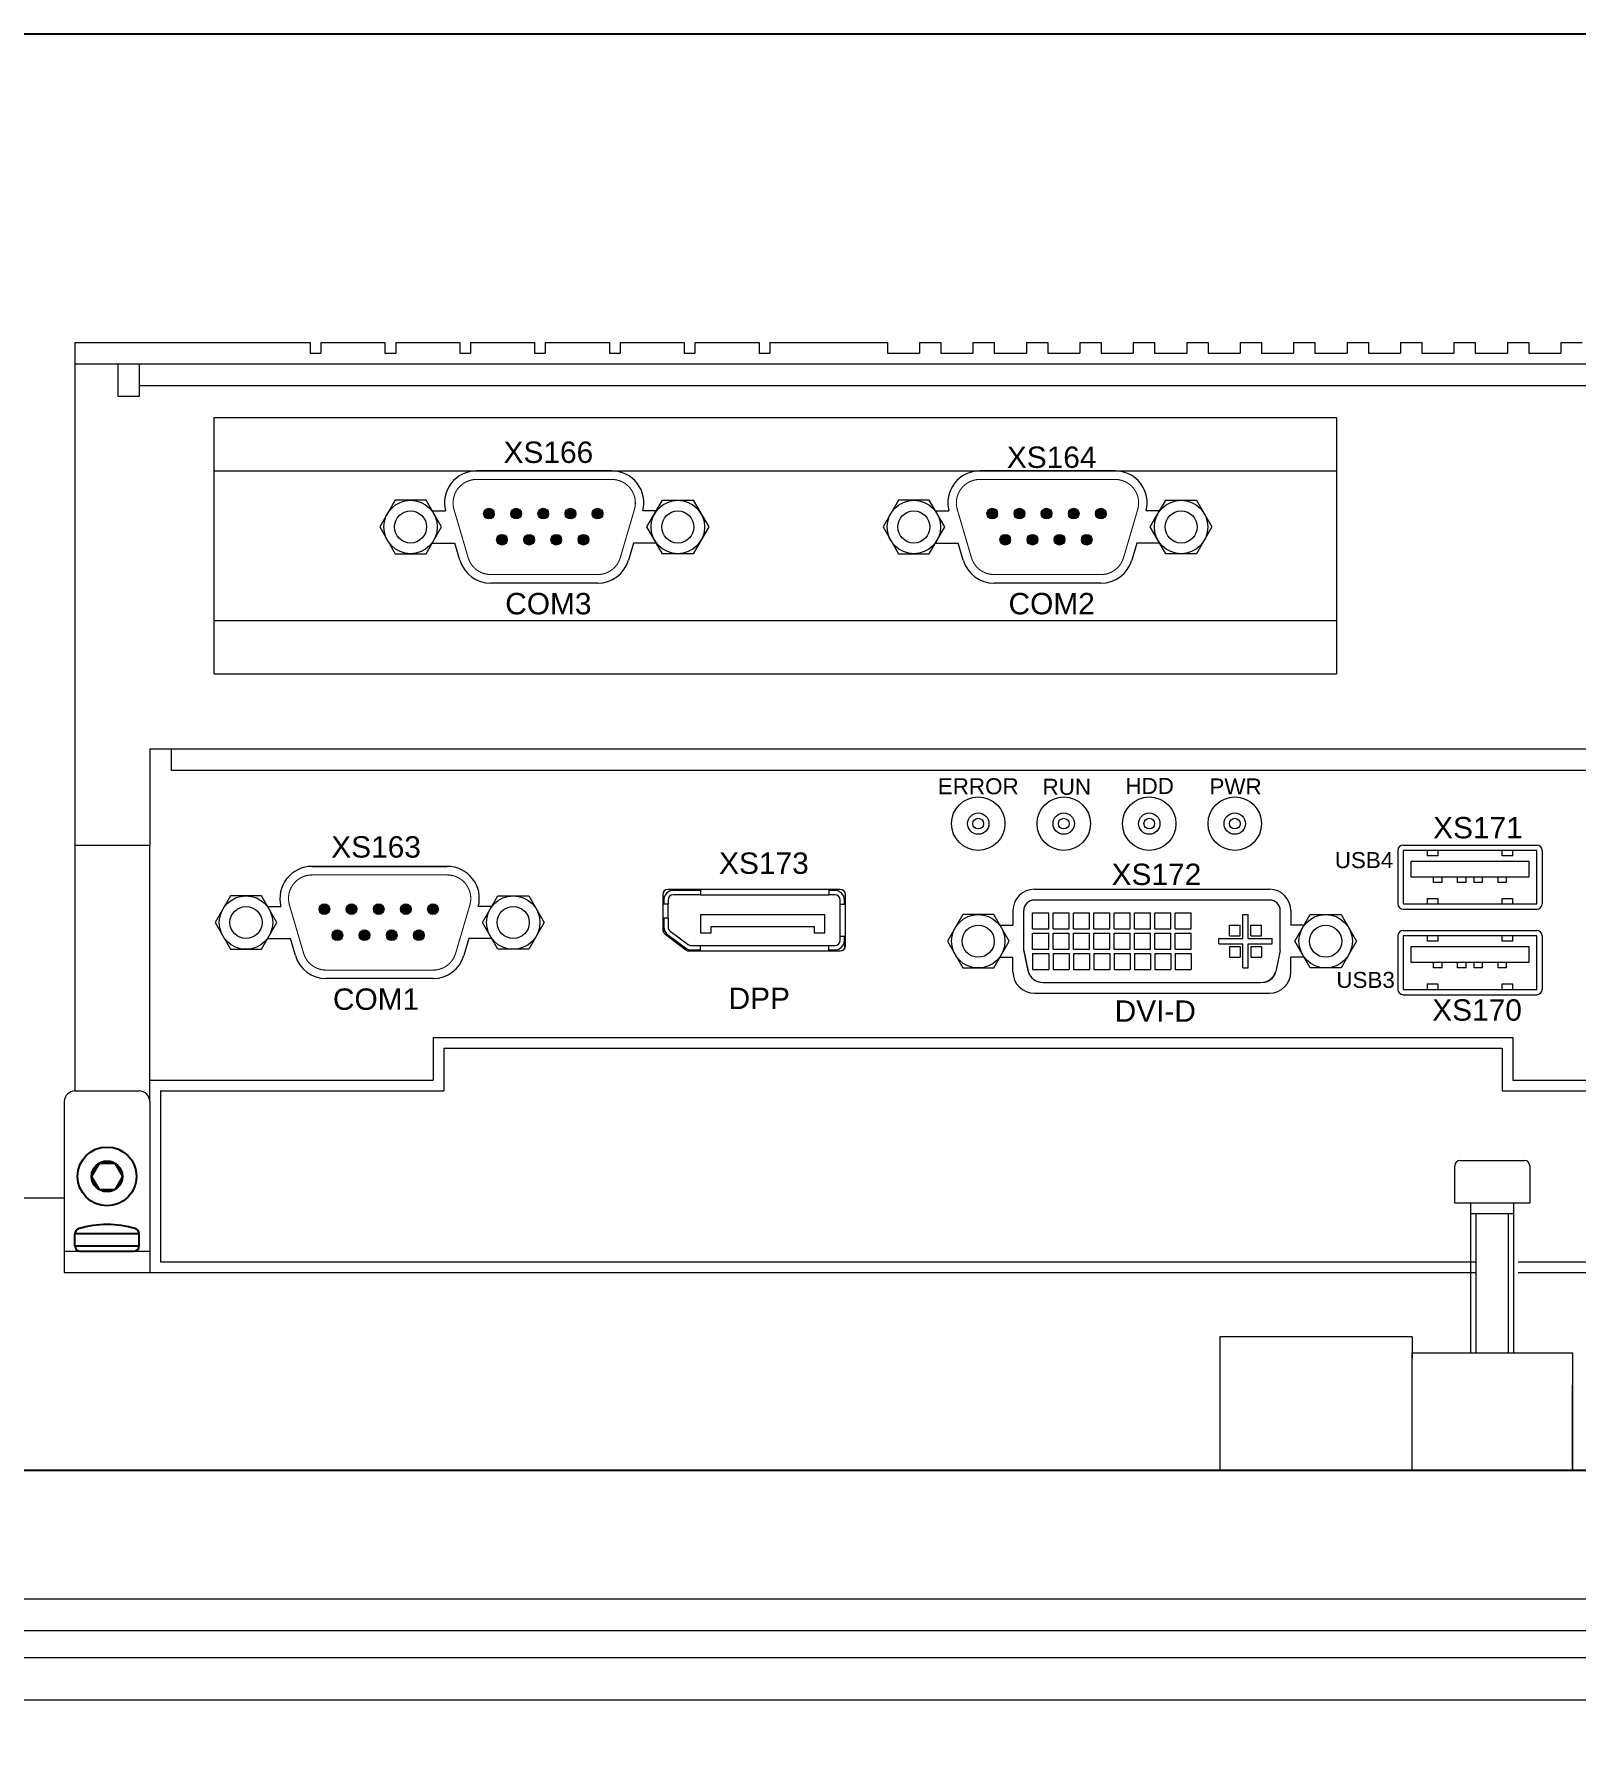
# Model space of a CAD drawing. Extents: x -2364 to 9601, y -871 to 1549.
# Drawn here: x 7891.7 to 8036, y -489.5 to -330.5 of the extents above; entities that cross this region are included whole.
import ezdxf

# ---------------------------------------------------------------- set-up
doc = ezdxf.new("R2010")
doc.units = 0
doc.layers.get('0').update_dxf_attribs({"linetype": 'CONTINUOUS'})

# ---------------------------------------------------------------- blocks, each defined once
blk = doc.blocks.new('DIN912_M3_TV')
for p, q in [((-1.44, 0), (-0.72, 1.25)), ((-0.72, -1.25), (-1.44, 0)), ((-0.72, 1.25), (0.72, 1.25)), ((0.72, 1.25), (1.44, 0)), ((1.44, 0), (0.72, -1.25)), ((0.72, -1.25), (-0.72, -1.25))]:
    blk.add_line(p, q)
for radius in [2.75, 1.44]:
    blk.add_circle((0, 0), radius)
blk = doc.blocks.new('DIN7985_M3_SV')
for p, q in [((0, 2.5), (0, -2.5)), ((0.5, 3), (0.5, -3)), ((0.5, 3), (1.64, 3)), ((1.64, -3), (1.64, 3)), ((0.5, -3), (1.64, -3))]:
    blk.add_line(p, q)
for centre, radius, start, end in [((0.5, 2.5), 0.5, 90, 180), ((1.64, 2.5), 0.5, 16.6015, 90), ((-6.75, 0), 9.25, 343.3985, 16.6015), ((0.5, -2.5), 0.5, 180, 270), ((1.64, -2.5), 0.5, 270, 343.3985)]:
    blk.add_arc(centre, radius, start, end)

msp = doc.modelspace()

# ---------------------------------------------------------------- linework, layer by layer
at = {"lineweight": 13}
for p, q in [((7895.56717, -359.34182), (7895.56717, -429.34182)), ((7895.56717, -359.34182), (7917.56717, -359.34182)), ((7917.56717, -359.34182), (7917.56717, -360.34182)), ((7918.56717, -359.34182), (7918.56717, -360.34182)), ((7918.56717, -359.34182), (7924.56717, -359.34182)), ((7924.56717, -359.34182), (7924.56717, -360.34182)), ((7924.56717, -359.34182), (7924.56717, -360.34182)), ((7925.56717, -359.34182), (7925.56717, -360.34182)), ((7925.56717, -359.34182), (7931.56717, -359.34182)), ((7931.56717, -359.34182), (7931.56717, -360.34182)), ((7931.56717, -359.34182), (7931.56717, -360.34182)), ((7932.56717, -359.34182), (7938.56717, -359.34182)), ((7932.56717, -359.34182), (7932.56717, -360.34182)), ((7938.56717, -359.34182), (7938.56717, -360.34182)), ((7938.56717, -359.34182), (7938.56717, -360.34182)), ((7939.56717, -359.34182), (7939.56717, -360.34182)), ((7939.56717, -359.34182), (7945.56717, -359.34182)), ((7945.56717, -359.34182), (7945.56717, -360.34182)), ((7945.56717, -359.34182), (7945.56717, -360.34182)), ((7946.56717, -359.34182), (7946.56717, -360.34182)), ((7946.56717, -359.34182), (7952.56717, -359.34182)), ((7952.56717, -359.34182), (7952.56717, -360.34182)), ((7952.56717, -359.34182), (7952.56717, -360.34182)), ((7953.56717, -359.34182), (7953.56717, -360.34182)), ((7953.56717, -359.34182), (7959.56717, -359.34182)), ((7959.56717, -359.34182), (7959.56717, -360.34182)), ((7960.56717, -359.34182), (7960.56717, -360.34182)), ((7960.56717, -359.34182), (7971.56717, -359.34182)), ((7971.56717, -359.34182), (7971.56717, -360.34182)), ((7974.56717, -359.34182), (7974.56717, -360.34182)), ((7974.56717, -359.34182), (7976.56717, -359.34182)), ((7976.56717, -359.34182), (7976.56717, -360.34182)), ((7979.56717, -359.34182), (7979.56717, -360.34182)), ((7979.56717, -359.34182), (7981.56717, -359.34182)), ((7981.56717, -359.34182), (7981.56717, -360.34182)), ((7984.56717, -359.34182), (7986.56717, -359.34182)), ((7984.56717, -359.34182), (7984.56717, -360.34182)), ((7986.56717, -359.34182), (7986.56717, -360.34182)), ((7989.56717, -359.34182), (7989.56717, -360.34182)), ((7989.56717, -359.34182), (7991.56717, -359.34182)), ((7991.56717, -359.34182), (7991.56717, -360.34182)), ((7994.56717, -359.34182), (7994.56717, -360.34182)), ((7994.56717, -359.34182), (7996.56717, -359.34182)), ((7996.56717, -359.34182), (7996.56717, -360.34182)), ((7999.56717, -359.34182), (7999.56717, -360.34182)), ((7999.56717, -359.34182), (8001.56717, -359.34182)), ((8001.56717, -359.34182), (8001.56717, -360.34182)), ((8004.56717, -359.34182), (8004.56717, -360.34182)), ((8004.56717, -359.34182), (8006.56717, -359.34182)), ((8006.56717, -359.34182), (8006.56717, -360.34182)), ((8009.56717, -359.34182), (8009.56717, -360.34182)), ((8009.56717, -359.34182), (8011.56717, -359.34182)), ((8011.56717, -359.34182), (8011.56717, -360.34182)), ((8014.56717, -359.34182), (8014.56717, -360.34182)), ((8014.56717, -359.34182), (8016.56717, -359.34182)), ((8016.56717, -359.34182), (8016.56717, -360.34182)), ((8019.56717, -359.34182), (8019.56717, -360.34182)), ((8019.56717, -359.34182), (8021.56717, -359.34182)), ((8021.56717, -359.34182), (8021.56717, -360.34182)), ((8024.56717, -359.34182), (8024.56717, -360.34182)), ((8024.56717, -359.34182), (8026.56717, -359.34182)), ((8026.56717, -359.34182), (8026.56717, -360.34182)), ((8029.56717, -359.34182), (8029.56717, -360.34182)), ((8029.56717, -359.34182), (8031.56717, -359.34182)), ((8031.56717, -359.34182), (8031.56717, -360.34182)), ((8034.56717, -359.34182), (8034.56717, -360.34182)), ((8034.56717, -359.34182), (8036.56717, -359.34182)), ((7917.56717, -360.34182), (7918.56717, -360.34182)), ((7924.56717, -360.34182), (7925.56717, -360.34182)), ((7931.56717, -360.34182), (7932.56717, -360.34182)), ((7938.56717, -360.34182), (7939.56717, -360.34182)), ((7945.56717, -360.34182), (7946.56717, -360.34182)), ((7952.56717, -360.34182), (7953.56717, -360.34182)), ((7959.56717, -360.34182), (7960.56717, -360.34182)), ((7971.56717, -360.34182), (7974.56717, -360.34182)), ((7976.56717, -360.34182), (7979.56717, -360.34182)), ((7981.56717, -360.34182), (7984.56717, -360.34182)), ((7986.56717, -360.34182), (7989.56717, -360.34182)), ((7991.56717, -360.34182), (7994.56717, -360.34182)), ((7996.56717, -360.34182), (7999.56717, -360.34182)), ((8001.56717, -360.34182), (8004.56717, -360.34182)), ((8006.56717, -360.34182), (8009.56717, -360.34182)), ((8011.56717, -360.34182), (8014.56717, -360.34182)), ((8016.56717, -360.34182), (8019.56717, -360.34182)), ((8021.56717, -360.34182), (8024.56717, -360.34182)), ((8026.56717, -360.34182), (8029.56717, -360.34182)), ((8031.56717, -360.34182), (8034.56717, -360.34182)), ((7895.56717, -361.34182), (8149.98387, -361.34182)), ((7899.56717, -361.34182), (7899.56717, -364.34182)), ((7901.56717, -361.34182), (7901.56717, -364.34182)), ((7901.56717, -363.34182), (8150.41761, -363.34182)), ((7899.56717, -364.34182), (7901.56717, -364.34182)), ((7908.56717, -366.34182), (8013.56717, -366.34182)), ((7908.56717, -366.34182), (7908.56717, -390.34182)), ((7908.56717, -366.34182), (8013.56717, -366.34182)), ((7908.56717, -366.34182), (7908.56717, -390.34182)), ((8013.56717, -366.34182), (8013.56717, -390.34182)), ((8013.56717, -366.34182), (8013.56717, -390.34182)), ((7908.56717, -371.34182), (8013.56717, -371.34182)), ((7908.56717, -371.34182), (8013.56717, -371.34182)), ((7933.13692, -371.34182), (7945.79103, -371.34182)), ((7945.79103, -371.34182), (7933.13692, -371.34182)), ((7980.21971, -371.34182), (7992.87381, -371.34182)), ((7992.87381, -371.34182), (7980.21971, -371.34182)), ((7925.5206, -374.09182), (7924.07722, -376.59182)), ((7928.40735, -374.09182), (7925.5206, -374.09182)), ((7929.85073, -376.59182), (7928.40735, -374.09182)), ((7928.9847, -375.09182), (7930.23218, -375.09182)), ((7949.94325, -375.09182), (7948.69577, -375.09182)), ((7949.07722, -376.59182), (7950.5206, -374.09182)), ((7950.5206, -374.09182), (7953.40735, -374.09182)), ((7953.40735, -374.09182), (7954.85073, -376.59182)), ((7972.60339, -374.09182), (7971.16001, -376.59182)), ((7975.49014, -374.09182), (7972.60339, -374.09182)), ((7976.93351, -376.59182), (7975.49014, -374.09182)), ((7976.06749, -375.09182), (7977.31497, -375.09182)), ((7997.02603, -375.09182), (7995.77855, -375.09182)), ((7996.16001, -376.59182), (7997.60339, -374.09182)), ((7997.60339, -374.09182), (8000.49014, -374.09182)), ((8000.49014, -374.09182), (8001.93351, -376.59182)), ((7924.07722, -376.59182), (7925.5206, -379.09182)), ((7928.40735, -379.09182), (7929.85073, -376.59182)), ((7950.5206, -379.09182), (7949.07722, -376.59182)), ((7954.85073, -376.59182), (7953.40735, -379.09182)), ((7971.16001, -376.59182), (7972.60339, -379.09182)), ((7975.49014, -379.09182), (7976.93351, -376.59182)), ((7997.60339, -379.09182), (7996.16001, -376.59182)), ((8001.93351, -376.59182), (8000.49014, -379.09182)), ((7928.9847, -378.09182), (7931.11279, -378.09182)), ((7931.58235, -379.68831), (7931.11279, -378.09182)), ((7947.81515, -378.09182), (7947.34559, -379.68831)), ((7949.94325, -378.09182), (7947.81515, -378.09182)), ((7976.06749, -378.09182), (7978.19558, -378.09182)), ((7978.66514, -379.68831), (7978.19558, -378.09182)), ((7994.89794, -378.09182), (7994.42838, -379.68831)), ((7997.02603, -378.09182), (7994.89794, -378.09182)), ((7925.5206, -379.09182), (7928.40735, -379.09182)), ((7953.40735, -379.09182), (7950.5206, -379.09182)), ((7972.60339, -379.09182), (7975.49014, -379.09182)), ((8000.49014, -379.09182), (7997.60339, -379.09182)), ((7944.4675, -381.84182), (7934.46045, -381.84182)), ((7991.55028, -381.84182), (7981.54324, -381.84182)), ((7908.56717, -385.34182), (8013.56717, -385.34182)), ((7908.56717, -385.34182), (8013.56717, -385.34182)), ((7908.56717, -390.34182), (8013.56717, -390.34182)), ((7908.56717, -390.34182), (8013.56717, -390.34182)), ((7902.56717, -397.34182), (8151.4486, -397.34182)), ((7902.56717, -397.34182), (7902.56717, -406.34182)), ((7904.56717, -397.34182), (7904.56717, -399.34182)), ((7904.56717, -399.34182), (8151.54643, -399.34182)), ((7895.56717, -406.34182), (7902.56717, -406.34182)), ((7902.56717, -430.34182), (7902.56717, -406.34182)), ((8019.31717, -406.84182), (8019.31717, -411.84182)), ((8019.81717, -406.34182), (8032.31717, -406.34182)), ((8019.81717, -406.84182), (8019.81717, -411.84182)), ((8032.31717, -406.84182), (8019.81717, -406.84182)), ((8022.06717, -406.84182), (8022.06717, -407.34182)), ((8023.06717, -406.84182), (8023.06717, -407.34182)), ((8029.06717, -407.34182), (8029.06717, -406.84182)), ((8030.06717, -407.34182), (8030.06717, -406.84182)), ((8032.31717, -411.84182), (8032.31717, -406.84182)), ((8032.81717, -406.84182), (8032.81717, -411.84182)), ((7930.39423, -408.34182), (7917.74012, -408.34182)), ((7917.74012, -408.34182), (7930.39423, -408.34182)), ((8020.56717, -409.34182), (8020.56717, -407.84182)), ((8020.56717, -407.84182), (8031.56717, -407.84182)), ((8023.06717, -407.34182), (8022.06717, -407.34182)), ((8030.06717, -407.34182), (8029.06717, -407.34182)), ((8031.56717, -407.84182), (8031.56717, -409.34182)), ((8031.56717, -409.34182), (8020.56717, -409.34182)), ((8022.66717, -409.84182), (8022.66717, -409.34182)), ((8023.46717, -409.84182), (8022.66717, -409.84182)), ((8023.46717, -409.84182), (8023.46717, -409.34182)), ((8024.91717, -409.84182), (8024.91717, -409.34182)), ((8025.71717, -409.84182), (8024.91717, -409.84182)), ((8025.71717, -409.84182), (8025.71717, -409.34182)), ((8026.41717, -409.34182), (8026.41717, -409.84182)), ((8027.21717, -409.84182), (8026.41717, -409.84182)), ((8027.21717, -409.34182), (8027.21717, -409.84182)), ((8028.66717, -409.34182), (8028.66717, -409.84182)), ((8029.46717, -409.84182), (8028.66717, -409.84182)), ((8029.46717, -409.34182), (8029.46717, -409.84182)), ((7910.1238, -411.09182), (7908.68042, -413.59182)), ((7913.01055, -411.09182), (7910.1238, -411.09182)), ((7914.45393, -413.59182), (7913.01055, -411.09182)), ((7933.68042, -413.59182), (7935.1238, -411.09182)), ((7935.1238, -411.09182), (7938.01055, -411.09182)), ((7938.01055, -411.09182), (7939.45393, -413.59182)), ((7985.31717, -410.48182), (8007.31717, -410.48182)), ((7985.31717, -411.48182), (8007.31717, -411.48182)), ((8019.81717, -411.84182), (8032.31717, -411.84182)), ((8022.06717, -411.34182), (8022.06717, -411.84182)), ((8022.06717, -411.34182), (8023.06717, -411.34182)), ((8023.06717, -411.34182), (8023.06717, -411.84182)), ((8029.06717, -411.84182), (8029.06717, -411.34182)), ((8029.06717, -411.34182), (8030.06717, -411.34182)), ((8030.06717, -411.84182), (8030.06717, -411.34182)), ((7913.5879, -412.09182), (7914.83538, -412.09182)), ((7934.54645, -412.09182), (7933.29897, -412.09182)), ((7978.6238, -412.84182), (7977.18042, -415.34182)), ((7981.51055, -412.84182), (7978.6238, -412.84182)), ((7982.95393, -415.34182), (7981.51055, -412.84182)), ((7983.31717, -412.48182), (7983.31717, -413.84182)), ((7984.31717, -416.20182), (7984.31717, -412.48182)), ((7985.15717, -412.68682), (7986.65717, -412.68682)), ((7985.15717, -414.18682), (7985.15717, -412.68682)), ((7986.65717, -414.18682), (7986.65717, -412.68682)), ((7987.06217, -412.68682), (7988.56217, -412.68682)), ((7987.06217, -414.18682), (7987.06217, -412.68682)), ((7988.56217, -414.18682), (7988.56217, -412.68682)), ((7988.96717, -412.68682), (7990.46717, -412.68682)), ((7988.96717, -414.18682), (7988.96717, -412.68682)), ((7990.46717, -414.18682), (7990.46717, -412.68682)), ((7990.87217, -412.68682), (7992.37217, -412.68682)), ((7990.87217, -414.18682), (7990.87217, -412.68682)), ((7992.37217, -414.18682), (7992.37217, -412.68682)), ((7992.77717, -412.68682), (7994.27717, -412.68682)), ((7992.77717, -414.18682), (7992.77717, -412.68682)), ((7994.27717, -414.18682), (7994.27717, -412.68682)), ((7994.68217, -412.68682), (7996.18217, -412.68682)), ((7994.68217, -414.18682), (7994.68217, -412.68682)), ((7996.18217, -414.18682), (7996.18217, -412.68682)), ((7996.58717, -412.68682), (7998.08717, -412.68682)), ((7996.58717, -414.18682), (7996.58717, -412.68682)), ((7998.08717, -414.18682), (7998.08717, -412.68682)), ((7998.49217, -412.68682), (7999.99217, -412.68682)), ((7998.49217, -414.18682), (7998.49217, -412.68682)), ((7999.99217, -414.18682), (7999.99217, -412.68682)), ((8004.81717, -412.84182), (8005.31717, -412.84182)), ((8004.81717, -415.09182), (8004.81717, -412.84182)), ((8005.31717, -415.09182), (8005.31717, -412.84182)), ((8008.31717, -416.20182), (8008.31717, -412.48182)), ((8009.31717, -412.48182), (8009.31717, -413.84182)), ((8009.68042, -415.34182), (8011.1238, -412.84182)), ((8011.1238, -412.84182), (8014.01055, -412.84182)), ((8014.01055, -412.84182), (8015.45393, -415.34182)), ((8019.81717, -412.34182), (8032.31717, -412.34182)), ((7908.68042, -413.59182), (7910.1238, -416.09182)), ((7913.01055, -416.09182), (7914.45393, -413.59182)), ((7935.1238, -416.09182), (7933.68042, -413.59182)), ((7939.45393, -413.59182), (7938.01055, -416.09182)), ((7982.0879, -413.84182), (7983.31717, -413.84182)), ((7985.15717, -414.18682), (7986.65717, -414.18682)), ((7985.15717, -414.59182), (7986.65717, -414.59182)), ((7985.15717, -416.09182), (7985.15717, -414.59182)), ((7986.65717, -416.09182), (7986.65717, -414.59182)), ((7987.06217, -414.18682), (7988.56217, -414.18682)), ((7987.06217, -416.09182), (7987.06217, -414.59182)), ((7987.06217, -414.59182), (7988.56217, -414.59182)), ((7988.56217, -416.09182), (7988.56217, -414.59182)), ((7988.96717, -414.18682), (7990.46717, -414.18682)), ((7988.96717, -416.09182), (7988.96717, -414.59182)), ((7988.96717, -414.59182), (7990.46717, -414.59182)), ((7990.46717, -416.09182), (7990.46717, -414.59182)), ((7990.87217, -414.18682), (7992.37217, -414.18682)), ((7990.87217, -416.09182), (7990.87217, -414.59182)), ((7990.87217, -414.59182), (7992.37217, -414.59182)), ((7992.37217, -416.09182), (7992.37217, -414.59182)), ((7992.77717, -414.18682), (7994.27717, -414.18682)), ((7992.77717, -416.09182), (7992.77717, -414.59182)), ((7992.77717, -414.59182), (7994.27717, -414.59182)), ((7994.27717, -416.09182), (7994.27717, -414.59182)), ((7994.68217, -414.18682), (7996.18217, -414.18682)), ((7994.68217, -416.09182), (7994.68217, -414.59182)), ((7994.68217, -414.59182), (7996.18217, -414.59182)), ((7996.18217, -416.09182), (7996.18217, -414.59182)), ((7996.58717, -414.18682), (7998.08717, -414.18682)), ((7996.58717, -416.09182), (7996.58717, -414.59182)), ((7996.58717, -414.59182), (7998.08717, -414.59182)), ((7998.08717, -416.09182), (7998.08717, -414.59182)), ((7998.49217, -414.18682), (7999.99217, -414.18682)), ((7998.49217, -416.09182), (7998.49217, -414.59182)), ((7998.49217, -414.59182), (7999.99217, -414.59182)), ((7999.99217, -416.09182), (7999.99217, -414.59182)), ((8003.56717, -413.84182), (8004.56717, -413.84182)), ((8003.56717, -414.84182), (8003.56717, -413.84182)), ((8003.56717, -414.84182), (8004.56717, -414.84182)), ((8004.56717, -414.84182), (8004.56717, -413.84182)), ((8005.56717, -413.84182), (8006.56717, -413.84182)), ((8005.56717, -414.84182), (8005.56717, -413.84182)), ((8005.56717, -414.84182), (8006.56717, -414.84182)), ((8006.56717, -414.84182), (8006.56717, -413.84182)), ((8010.54645, -413.84182), (8009.31717, -413.84182)), ((8019.31717, -414.84182), (8019.31717, -419.84182)), ((8019.81717, -414.34182), (8032.31717, -414.34182)), ((8032.31717, -414.84182), (8019.81717, -414.84182)), ((8019.81717, -414.84182), (8019.81717, -419.84182)), ((8022.06717, -414.84182), (8022.06717, -415.34182)), ((8023.06717, -414.84182), (8023.06717, -415.34182)), ((8029.06717, -415.34182), (8029.06717, -414.84182)), ((8030.06717, -415.34182), (8030.06717, -414.84182)), ((8032.31717, -419.84182), (8032.31717, -414.84182)), ((8032.81717, -414.84182), (8032.81717, -419.84182)), ((7910.1238, -416.09182), (7913.01055, -416.09182)), ((7913.5879, -415.09182), (7915.71599, -415.09182)), ((7916.18555, -416.68831), (7915.71599, -415.09182)), ((7932.41835, -415.09182), (7931.94879, -416.68831)), ((7934.54645, -415.09182), (7932.41835, -415.09182)), ((7938.01055, -416.09182), (7935.1238, -416.09182)), ((7977.18042, -415.34182), (7978.6238, -417.84182)), ((7981.51055, -417.84182), (7982.95393, -415.34182)), ((7984.31717, -416.20182), (7984.72529, -418.17616)), ((7985.15717, -416.09182), (7986.65717, -416.09182)), ((7985.15717, -416.49682), (7986.65717, -416.49682)), ((7985.15717, -416.49682), (7985.15717, -417.99682)), ((7986.65717, -416.49682), (7986.65717, -417.99682)), ((7987.06217, -416.09182), (7988.56217, -416.09182)), ((7987.06217, -416.49682), (7987.06217, -417.99682)), ((7987.06217, -416.49682), (7988.56217, -416.49682)), ((7988.56217, -416.49682), (7988.56217, -417.99682)), ((7988.96717, -416.09182), (7990.46717, -416.09182)), ((7988.96717, -416.49682), (7988.96717, -417.99682)), ((7988.96717, -416.49682), (7990.46717, -416.49682)), ((7990.46717, -416.49682), (7990.46717, -417.99682)), ((7990.87217, -416.09182), (7992.37217, -416.09182)), ((7990.87217, -416.49682), (7990.87217, -417.99682)), ((7990.87217, -416.49682), (7992.37217, -416.49682)), ((7992.37217, -416.49682), (7992.37217, -417.99682)), ((7992.77717, -416.09182), (7994.27717, -416.09182)), ((7992.77717, -416.49682), (7992.77717, -417.99682)), ((7992.77717, -416.49682), (7994.27717, -416.49682)), ((7994.27717, -416.49682), (7994.27717, -417.99682)), ((7994.68217, -416.09182), (7996.18217, -416.09182)), ((7994.68217, -416.49682), (7994.68217, -417.99682)), ((7994.68217, -416.49682), (7996.18217, -416.49682)), ((7996.18217, -416.49682), (7996.18217, -417.99682)), ((7996.58717, -416.09182), (7998.08717, -416.09182)), ((7996.58717, -416.49682), (7996.58717, -417.99682)), ((7996.58717, -416.49682), (7998.08717, -416.49682)), ((7998.08717, -416.49682), (7998.08717, -417.99682)), ((7998.49217, -416.09182), (7999.99217, -416.09182)), ((7998.49217, -416.49682), (7998.49217, -417.99682)), ((7998.49217, -416.49682), (7999.99217, -416.49682)), ((7999.99217, -416.49682), (7999.99217, -417.99682)), ((8002.56717, -415.59182), (8002.56717, -415.09182)), ((8002.56717, -415.09182), (8004.81717, -415.09182)), ((8002.56717, -415.59182), (8004.81717, -415.59182)), ((8003.56717, -415.84182), (8003.56717, -416.84182)), ((8003.56717, -415.84182), (8004.56717, -415.84182)), ((8004.56717, -415.84182), (8004.56717, -416.84182)), ((8004.81717, -417.84182), (8004.81717, -415.59182)), ((8005.31717, -415.09182), (8007.56717, -415.09182)), ((8005.31717, -417.84182), (8005.31717, -415.59182)), ((8005.31717, -415.59182), (8007.56717, -415.59182)), ((8005.56717, -415.84182), (8006.56717, -415.84182)), ((8005.56717, -415.84182), (8005.56717, -416.84182)), ((8006.56717, -415.84182), (8006.56717, -416.84182)), ((8007.56717, -415.59182), (8007.56717, -415.09182)), ((8008.31717, -416.20182), (8007.90906, -418.17616)), ((8011.1238, -417.84182), (8009.68042, -415.34182)), ((8015.45393, -415.34182), (8014.01055, -417.84182)), ((8020.56717, -415.84182), (8031.56717, -415.84182)), ((8020.56717, -417.34182), (8020.56717, -415.84182)), ((8023.06717, -415.34182), (8022.06717, -415.34182)), ((8030.06717, -415.34182), (8029.06717, -415.34182)), ((8031.56717, -415.84182), (8031.56717, -417.34182)), ((7978.6238, -417.84182), (7981.51055, -417.84182)), ((7982.0879, -416.84182), (7983.31717, -416.84182)), ((7983.31717, -418.20182), (7983.31717, -416.84182)), ((7985.15717, -417.99682), (7986.65717, -417.99682)), ((7987.06217, -417.99682), (7988.56217, -417.99682)), ((7988.96717, -417.99682), (7990.46717, -417.99682)), ((7990.87217, -417.99682), (7992.37217, -417.99682)), ((7992.77717, -417.99682), (7994.27717, -417.99682)), ((7994.68217, -417.99682), (7996.18217, -417.99682)), ((7996.58717, -417.99682), (7998.08717, -417.99682)), ((7998.49217, -417.99682), (7999.99217, -417.99682)), ((8003.56717, -416.84182), (8004.56717, -416.84182)), ((8004.81717, -417.84182), (8005.31717, -417.84182)), ((8005.56717, -416.84182), (8006.56717, -416.84182)), ((8010.54645, -416.84182), (8009.31717, -416.84182)), ((8009.31717, -418.20182), (8009.31717, -416.84182)), ((8014.01055, -417.84182), (8011.1238, -417.84182)), ((8031.56717, -417.34182), (8020.56717, -417.34182)), ((8022.66717, -417.84182), (8022.66717, -417.34182)), ((8023.46717, -417.84182), (8022.66717, -417.84182)), ((8023.46717, -417.84182), (8023.46717, -417.34182)), ((8024.91717, -417.84182), (8024.91717, -417.34182)), ((8025.71717, -417.84182), (8024.91717, -417.84182)), ((8025.71717, -417.84182), (8025.71717, -417.34182)), ((8026.41717, -417.34182), (8026.41717, -417.84182)), ((8027.21717, -417.84182), (8026.41717, -417.84182)), ((8027.21717, -417.34182), (8027.21717, -417.84182)), ((8028.66717, -417.34182), (8028.66717, -417.84182)), ((8029.46717, -417.84182), (8028.66717, -417.84182)), ((8029.46717, -417.34182), (8029.46717, -417.84182)), ((7929.0707, -418.84182), (7919.06365, -418.84182)), ((7986.14831, -419.20182), (8006.48604, -419.20182)), ((8022.06717, -419.34182), (8023.06717, -419.34182)), ((8022.06717, -419.34182), (8022.06717, -419.84182)), ((8023.06717, -419.34182), (8023.06717, -419.84182)), ((8029.06717, -419.34182), (8030.06717, -419.34182)), ((8029.06717, -419.84182), (8029.06717, -419.34182)), ((8030.06717, -419.84182), (8030.06717, -419.34182)), ((7985.31717, -420.20182), (8007.31717, -420.20182)), ((8019.81717, -419.84182), (8032.31717, -419.84182)), ((8019.81717, -420.34182), (8032.31717, -420.34182)), ((7929.06717, -424.34182), (8030.06717, -424.34182)), ((7929.06717, -424.34182), (7929.06717, -428.34182)), ((8030.06717, -424.34182), (8030.06717, -428.34182)), ((7930.06717, -425.34182), (8029.06717, -425.34182)), ((7930.06717, -425.34182), (7930.06717, -429.34182)), ((8029.06717, -425.34182), (8029.06717, -429.34182)), ((7895.56717, -429.34182), (7901.56717, -429.34182)), ((7902.56717, -428.34182), (7929.06717, -428.34182)), ((7903.56717, -429.34182), (7930.06717, -429.34182)), ((7903.56717, -429.34182), (7903.56717, -445.34182)), ((8029.06717, -429.34182), (8094.56717, -429.34182)), ((8030.06717, -428.34182), (8093.56717, -428.34182)), ((7894.56717, -430.34182), (7894.56717, -446.34182)), ((7902.56717, -430.34182), (7902.56717, -446.34182)), ((8024.65795, -439.84181), (8024.65795, -436.34181)), ((8025.15795, -435.84181), (8031.15795, -435.84181)), ((8031.65795, -436.34181), (8031.65795, -439.84181)), ((7881.65795, -439.34182), (7894.56717, -439.34182)), ((8031.65795, -439.84181), (8024.65795, -439.84181)), ((8026.15795, -453.84181), (8026.15795, -439.84181)), ((8030.15795, -453.84181), (8030.15795, -439.84181)), ((8030.15795, -440.84181), (8026.15795, -440.84181)), ((8026.65795, -453.84181), (8026.65795, -440.84181)), ((8029.65795, -453.84181), (8029.65795, -440.84181)), ((7894.56717, -444.34182), (7902.56717, -444.34182)), ((7894.56717, -446.34182), (8026.56717, -446.34182)), ((7903.56717, -445.34182), (8026.56717, -445.34182)), ((8030.56717, -445.34182), (8141.00165, -445.34182)), ((8030.56717, -446.34182), (8140.36553, -446.34182)), ((8020.65795, -452.34181), (8002.65795, -452.34181)), ((8002.65795, -452.34181), (8002.65795, -464.84181)), ((8020.65795, -452.34181), (8020.65795, -454.34181)), ((8020.65795, -453.84181), (8035.65795, -453.84181)), ((8020.65795, -464.84181), (8020.65795, -453.84181)), ((8035.65795, -453.84181), (8035.65795, -464.84181)), ((8035.65795, -464.84181), (8035.65795, -456.84181))]:
    msp.add_line(p, q, dxfattribs=at)
at = {"color": 7, "linetype": 'Continuous', "lineweight": 13}
for p, q in [((7950.54903, -410.99095), (7950.54903, -414.25311)), ((7950.54903, -410.99095), (7950.54903, -414.25311)), ((7950.64903, -411.87095), (7950.54903, -411.87095)), ((7950.64903, -411.87095), (7950.54903, -411.87095)), ((7950.64903, -411.49095), (7950.64903, -411.87095)), ((7950.64903, -411.49095), (7950.64903, -411.87095)), ((7951.04903, -411.87095), (7950.64903, -411.87095)), ((7951.04903, -411.87095), (7950.64903, -411.87095)), ((7967.14903, -410.49095), (7951.04903, -410.49095)), ((7967.14903, -410.49095), (7951.04903, -410.49095)), ((7951.04903, -411.49095), (7951.04903, -411.87095)), ((7951.04903, -411.49095), (7951.04903, -411.87095)), ((7951.04903, -413.15594), (7951.04903, -411.87095)), ((7951.04903, -413.15594), (7951.04903, -411.87095)), ((7954.09903, -410.59095), (7951.54903, -410.59095)), ((7954.09903, -410.59095), (7951.54903, -410.59095)), ((7954.09903, -410.99095), (7951.54903, -410.99095)), ((7954.09903, -410.99095), (7951.54903, -410.99095)), ((7954.09903, -410.49095), (7954.09903, -410.59095)), ((7954.09903, -410.49095), (7954.09903, -410.59095)), ((7954.09903, -410.59095), (7954.09903, -410.99095)), ((7954.09903, -410.59095), (7954.09903, -410.99095)), ((7954.09903, -410.99095), (7966.09903, -410.99095)), ((7954.09903, -410.99095), (7966.09903, -410.99095)), ((7966.09903, -410.49095), (7966.09903, -410.59095)), ((7966.09903, -410.49095), (7966.09903, -410.59095)), ((7966.64903, -410.59095), (7966.09903, -410.59095)), ((7966.09903, -410.59095), (7966.09903, -410.99095)), ((7966.64903, -410.59095), (7966.09903, -410.59095)), ((7966.09903, -410.59095), (7966.09903, -410.99095)), ((7966.64903, -410.99095), (7966.09903, -410.99095)), ((7966.64903, -410.99095), (7966.09903, -410.99095)), ((7967.14903, -411.87095), (7967.14903, -411.49095)), ((7967.14903, -411.87095), (7967.14903, -411.49095)), ((7967.14903, -414.87095), (7967.14903, -411.87095)), ((7967.14903, -411.87095), (7967.54903, -411.87095)), ((7967.14903, -414.87095), (7967.14903, -411.87095)), ((7967.14903, -411.87095), (7967.54903, -411.87095)), ((7967.54903, -411.87095), (7967.54903, -411.49095)), ((7967.54903, -411.87095), (7967.54903, -411.49095)), ((7967.54903, -411.87095), (7967.64903, -411.87095)), ((7967.54903, -411.87095), (7967.64903, -411.87095)), ((7967.64903, -415.75095), (7967.64903, -410.99095)), ((7967.64903, -415.75095), (7967.64903, -410.99095)), ((7950.54903, -413.15594), (7950.64903, -413.15594)), ((7950.54903, -413.15594), (7950.64903, -413.15594)), ((7950.64903, -413.15594), (7951.04903, -413.15594)), ((7950.64903, -413.15594), (7950.64903, -414.00095)), ((7950.64903, -413.15594), (7951.04903, -413.15594)), ((7950.64903, -413.15594), (7950.64903, -414.00095)), ((7951.04903, -413.15594), (7951.04903, -414.00095)), ((7951.04903, -413.15594), (7951.04903, -414.00095)), ((7954.07687, -412.87095), (7954.07687, -414.55095)), ((7965.70915, -412.87095), (7954.07687, -412.87095)), ((7954.07687, -412.87095), (7954.07687, -414.55095)), ((7965.70915, -412.87095), (7954.07687, -412.87095)), ((7965.70915, -414.55095), (7965.70915, -412.87095)), ((7965.70915, -414.55095), (7965.70915, -412.87095)), ((7950.64903, -414.55311), (7950.64903, -414.00095)), ((7950.64903, -414.55311), (7950.64903, -414.00095)), ((7950.74627, -414.65103), (7952.71486, -416.14887)), ((7950.74627, -414.65103), (7952.71486, -416.14887)), ((7951.00903, -414.72095), (7952.67569, -415.97095)), ((7951.00903, -414.72095), (7952.67569, -415.97095)), ((7951.24903, -414.40095), (7952.91569, -415.65095)), ((7951.24903, -414.40095), (7952.91569, -415.65095)), ((7954.07687, -414.55095), (7955.07687, -414.55095)), ((7954.07687, -414.55095), (7955.07687, -414.55095)), ((7955.07687, -414.55095), (7955.07687, -413.95095)), ((7955.07687, -413.95095), (7964.70915, -413.95095)), ((7955.07687, -414.55095), (7955.07687, -413.95095)), ((7955.07687, -413.95095), (7964.70915, -413.95095)), ((7964.70915, -413.95095), (7964.70915, -414.55095)), ((7964.70915, -413.95095), (7964.70915, -414.55095)), ((7964.70915, -414.55095), (7965.70915, -414.55095)), ((7964.70915, -414.55095), (7965.70915, -414.55095)), ((7967.14903, -415.25095), (7967.14903, -414.87095)), ((7967.14903, -414.87095), (7967.54903, -414.87095)), ((7967.14903, -415.25095), (7967.14903, -414.87095)), ((7967.14903, -414.87095), (7967.54903, -414.87095)), ((7967.54903, -414.87095), (7967.64903, -414.87095)), ((7967.54903, -415.25095), (7967.54903, -414.87095)), ((7967.54903, -414.87095), (7967.64903, -414.87095)), ((7967.54903, -415.25095), (7967.54903, -414.87095)), ((7953.01762, -416.25095), (7967.14903, -416.25095)), ((7953.01762, -416.25095), (7967.14903, -416.25095)), ((7953.21569, -415.75095), (7954.09903, -415.75095)), ((7953.21569, -415.75095), (7954.09903, -415.75095)), ((7953.21569, -416.15095), (7954.09903, -416.15095)), ((7953.21569, -416.15095), (7954.09903, -416.15095)), ((7954.09903, -416.15095), (7954.09903, -415.75095)), ((7954.09903, -415.75095), (7966.09903, -415.75095)), ((7954.09903, -416.15095), (7954.09903, -415.75095)), ((7954.09903, -415.75095), (7966.09903, -415.75095)), ((7954.09903, -416.25095), (7954.09903, -416.15095)), ((7954.09903, -416.25095), (7954.09903, -416.15095)), ((7966.09903, -416.15095), (7966.09903, -415.75095)), ((7966.09903, -415.75095), (7966.64903, -415.75095)), ((7966.09903, -416.15095), (7966.09903, -415.75095)), ((7966.09903, -415.75095), (7966.64903, -415.75095)), ((7966.09903, -416.25095), (7966.09903, -416.15095)), ((7966.09903, -416.15095), (7966.64903, -416.15095)), ((7966.09903, -416.25095), (7966.09903, -416.15095)), ((7966.09903, -416.15095), (7966.64903, -416.15095)), ((7967.54903, -415.25095), (7967.54903, -416.05095)), ((7967.54903, -415.25095), (7967.54903, -416.05095)), ((7798.06717, -464.84181), (8143.06717, -464.84181)), ((7798.06717, -476.84181), (8258.06718, -476.84181)), ((8258.06718, -479.84182), (7798.06717, -479.84182)), ((7828.06717, -482.34181), (8228.06717, -482.34181)), ((8228.06717, -486.34182), (7828.06717, -486.34182))]:
    msp.add_line(p, q, dxfattribs=at)
at = {"color": 8, "linetype": 'Continuous', "lineweight": 13}
msp.add_line((7807.56718, -464.79181), (8158.06717, -464.79181), dxfattribs=at)
msp.add_lwpolyline([(7752.52797, -330.47519), (8312.9335, -330.47519), (8312.9335, -646.39435), (7752.52797, -646.39435)], close=True)
at = {"lineweight": 13}
for points in [[(7933.13692, -372.14182, 0.1, 0.1, 0), (7945.79103, -372.14182, 0.1, 0.1, -0.500705616), (7947.90163, -374.96258, 0.1, 0.1, 0), (7946.5781, -379.46258, 0.1, 0.1, -0.332706414), (7944.4675, -381.04182, 0.1, 0.1, 0), (7934.46045, -381.04182, 0.1, 0.1, -0.332706414), (7932.34985, -379.46258, 0.1, 0.1, 0), (7931.02632, -374.96258, 0.1, 0.1, -0.500705616)], [(7980.21971, -372.14182, 0.1, 0.1, 0), (7992.87381, -372.14182, 0.1, 0.1, -0.500705616), (7994.98442, -374.96258, 0.1, 0.1, 0), (7993.66089, -379.46258, 0.1, 0.1, -0.332706414), (7991.55028, -381.04182, 0.1, 0.1, 0), (7981.54324, -381.04182, 0.1, 0.1, -0.332706414), (7979.43263, -379.46258, 0.1, 0.1, 0), (7978.1091, -374.96258, 0.1, 0.1, -0.500705616)], [(7917.74012, -409.14182, 0.1, 0.1, 0), (7930.39423, -409.14182, 0.1, 0.1, -0.500705616), (7932.50483, -411.96258, 0.1, 0.1, 0), (7931.1813, -416.46258, 0.1, 0.1, -0.332706414), (7929.0707, -418.04182, 0.1, 0.1, 0), (7919.06365, -418.04182, 0.1, 0.1, -0.332706414), (7916.95305, -416.46258, 0.1, 0.1, 0), (7915.62952, -411.96258, 0.1, 0.1, -0.500705616)]]:
    msp.add_lwpolyline(points, format="xyseb", close=True, dxfattribs=at)
at = {"lineweight": 13, "const_width": 0.5}
for points in [[(7934.54602, -375.34182, 1), (7934.04602, -375.34182, 1)], [(7937.08602, -375.34182, 1), (7936.58602, -375.34182, 1)], [(7939.62602, -375.34182, 1), (7939.12602, -375.34182, 1)], [(7942.16602, -375.34182, 1), (7941.66602, -375.34182, 1)], [(7944.70602, -375.34182, 1), (7944.20602, -375.34182, 1)], [(7981.62881, -375.34182, 1), (7981.12881, -375.34182, 1)], [(7984.16881, -375.34182, 1), (7983.66881, -375.34182, 1)], [(7986.70881, -375.34182, 1), (7986.20881, -375.34182, 1)], [(7989.24881, -375.34182, 1), (7988.74881, -375.34182, 1)], [(7991.78881, -375.34182, 1), (7991.28881, -375.34182, 1)], [(7935.76296, -377.78279, 1), (7935.26296, -377.78279, 1)], [(7938.30296, -377.78279, 1), (7937.80296, -377.78279, 1)], [(7940.84296, -377.78279, 1), (7940.34296, -377.78279, 1)], [(7943.38296, -377.78279, 1), (7942.88296, -377.78279, 1)], [(7982.84575, -377.78279, 1), (7982.34575, -377.78279, 1)], [(7985.38575, -377.78279, 1), (7984.88575, -377.78279, 1)], [(7987.92575, -377.78279, 1), (7987.42575, -377.78279, 1)], [(7990.46575, -377.78279, 1), (7989.96575, -377.78279, 1)], [(7919.14922, -412.34182, 1), (7918.64922, -412.34182, 1)], [(7921.68922, -412.34182, 1), (7921.18922, -412.34182, 1)], [(7924.22922, -412.34182, 1), (7923.72922, -412.34182, 1)], [(7926.76922, -412.34182, 1), (7926.26922, -412.34182, 1)], [(7929.30922, -412.34182, 1), (7928.80922, -412.34182, 1)], [(7920.36616, -414.78279, 1), (7919.86616, -414.78279, 1)], [(7922.90616, -414.78279, 1), (7922.40616, -414.78279, 1)], [(7925.44616, -414.78279, 1), (7924.94616, -414.78279, 1)], [(7927.98616, -414.78279, 1), (7927.48616, -414.78279, 1)]]:
    msp.add_lwpolyline(points, format="xyb", close=True, dxfattribs=at)
at = {"lineweight": 13, "const_width": 0.1}
msp.add_lwpolyline([(7985.31717, -411.48182), (8007.31717, -411.48182, -0.414213562), (8008.31717, -412.48182), (8008.31717, -416.20182), (8007.90906, -418.17616, -0.389264752), (8006.48604, -419.20182), (7986.14831, -419.20182, -0.322822806), (7984.72529, -418.17616), (7984.31717, -416.20182), (7984.31717, -412.48182, -0.414213562), (7985.31717, -411.48182, -1)], format="xyb", dxfattribs=at)
at = {"lineweight": 13}
for centre, radius in [((7926.96397, -376.59182), 2.5), ((7926.96397, -376.59182), 1.5), ((7934.29602, -375.34182), 0.5), ((7936.83602, -375.34182), 0.5), ((7939.37602, -375.34182), 0.5), ((7941.91602, -375.34182), 0.5), ((7944.45602, -375.34182), 0.5), ((7951.96397, -376.59182), 2.5), ((7951.96397, -376.59182), 1.5), ((7974.04676, -376.59182), 2.5), ((7974.04676, -376.59182), 1.5), ((7981.37881, -375.34182), 0.5), ((7983.91881, -375.34182), 0.5), ((7986.45881, -375.34182), 0.5), ((7988.99881, -375.34182), 0.5), ((7991.53881, -375.34182), 0.5), ((7999.04676, -376.59182), 2.5), ((7999.04676, -376.59182), 1.5), ((7935.51296, -377.78279), 0.5), ((7938.05296, -377.78279), 0.5), ((7940.59296, -377.78279), 0.5), ((7943.13296, -377.78279), 0.5), ((7982.59575, -377.78279), 0.5), ((7985.13575, -377.78279), 0.5), ((7987.67575, -377.78279), 0.5), ((7990.21575, -377.78279), 0.5), ((7980.06717, -404.34182), 2.5), ((7988.06717, -404.34182), 2.5), ((7996.06717, -404.34182), 2.5), ((8004.06717, -404.34182), 2.5), ((7980.06717, -404.34182), 1), ((7980.06717, -404.34182), 0.5), ((7988.06717, -404.34182), 1), ((7988.06717, -404.34182), 0.5), ((7996.06717, -404.34182), 1), ((7996.06717, -404.34182), 0.5), ((8004.06717, -404.34182), 1), ((8004.06717, -404.34182), 0.5), ((7911.56717, -413.59182), 2.5), ((7918.89922, -412.34182), 0.5), ((7921.43922, -412.34182), 0.5), ((7923.97922, -412.34182), 0.5), ((7926.51922, -412.34182), 0.5), ((7929.05922, -412.34182), 0.5), ((7936.56717, -413.59182), 2.5), ((7911.56717, -413.59182), 1.5), ((7936.56717, -413.59182), 1.5), ((7980.06717, -415.34182), 2.5), ((8012.56717, -415.34182), 2.5), ((7920.11616, -414.78279), 0.5), ((7922.65616, -414.78279), 0.5), ((7925.19616, -414.78279), 0.5), ((7927.73616, -414.78279), 0.5), ((7980.06717, -415.34182), 1.5), ((8012.56717, -415.34182), 1.5)]:
    msp.add_circle(centre, radius, dxfattribs=at)
for centre, radius, start, end in [((7933.13692, -374.34182), 3, 90, 194.4775122), ((7945.79103, -374.34182), 3, 345.5224878, 90), ((7980.21971, -374.34182), 3, 90, 194.4775122), ((7992.87381, -374.34182), 3, 345.5224878, 90), ((7934.46045, -378.84182), 3, 196.3895403, 270), ((7944.4675, -378.84182), 3, 270, 343.6104597), ((7981.54324, -378.84182), 3, 196.3895403, 270), ((7991.55028, -378.84182), 3, 270, 343.6104597), ((8019.81717, -406.84182), 0.5, 90, 180), ((8032.31717, -406.84182), 0.5, 0, 90), ((7917.74012, -411.34182), 3, 90, 194.4775122), ((7930.39423, -411.34182), 3, 345.5224878, 90), ((7985.31717, -412.48182), 2, 90, 180), ((7985.31717, -412.48182), 1, 90, 180), ((8007.31717, -412.48182), 2, 0, 90), ((8007.31717, -412.48182), 1, 0, 90), ((8019.81717, -411.84182), 0.5, 180, 270), ((8032.31717, -411.84182), 0.5, 270, 0), ((8019.81717, -414.84182), 0.5, 90, 180), ((8032.31717, -414.84182), 0.5, 0, 90), ((7919.06365, -415.84182), 3, 196.3895403, 270), ((7929.0707, -415.84182), 3, 270, 343.6104597), ((7985.31717, -418.20182), 2, 180, 270), ((7986.14831, -417.70182), 1.5, 198.4349488, 270), ((8006.48604, -417.70182), 1.5, 270, 341.5650512), ((8007.31717, -418.20182), 2, 270, 0), ((8019.81717, -419.84182), 0.5, 180, 270), ((8032.31717, -419.84182), 0.5, 270, 0), ((7895.56717, -430.34182), 1, 90, 180), ((7901.56717, -430.34182), 1, 0, 90), ((8025.15795, -436.34181), 0.5, 90, 180), ((8031.15795, -436.34181), 0.5, 0, 90)]:
    msp.add_arc(centre, radius, start, end, dxfattribs=at)
at = {"color": 7, "linetype": 'Continuous', "lineweight": 13}
for centre, radius, start, end in [((7951.04903, -410.99095), 0.5, 90, 180), ((7951.04903, -410.99095), 0.5, 90, 180), ((7951.54903, -411.49095), 0.9, 90, 180), ((7951.54903, -411.49095), 0.9, 90, 180), ((7951.54903, -411.49095), 0.5, 90, 180), ((7951.54903, -411.49095), 0.5, 90, 180), ((7966.64903, -411.49095), 0.9, 0, 90), ((7966.64903, -411.49095), 0.9, 0, 90), ((7966.64903, -411.49095), 0.5, 0, 90), ((7966.64903, -411.49095), 0.5, 0, 90), ((7967.14903, -410.99095), 0.5, 0, 90), ((7967.14903, -410.99095), 0.5, 0, 90), ((7951.04903, -414.25311), 0.5, 180, 232.7335981), ((7951.04903, -414.25311), 0.5, 180, 232.7335981), ((7951.54903, -414.00095), 0.9, 180, 233.1301024), ((7951.54903, -414.00095), 0.9, 180, 233.1301024), ((7951.54903, -414.00095), 0.5, 180, 233.1301024), ((7951.54903, -414.00095), 0.5, 180, 233.1301024), ((7953.21569, -415.25095), 0.9, 233.1301024, 270), ((7953.21569, -415.25095), 0.9, 233.1301024, 270), ((7953.01762, -415.75095), 0.5, 232.7335981, 270), ((7953.01762, -415.75095), 0.5, 232.7335981, 270), ((7953.21569, -415.25095), 0.5, 233.1301024, 270), ((7953.21569, -415.25095), 0.5, 233.1301024, 270), ((7966.64903, -415.25095), 0.5, 270, 0), ((7966.64903, -415.25095), 0.9, 270, 0), ((7966.64903, -415.25095), 0.5, 270, 0), ((7966.64903, -415.25095), 0.9, 270, 0), ((7967.14903, -415.75095), 0.5, 270, 0), ((7967.14903, -415.75095), 0.5, 270, 0)]:
    msp.add_arc(centre, radius, start, end, dxfattribs=at)

# ---------------------------------------------------------------- block references
at = {"lineweight": 13}
msp.add_blockref('DIN912_M3_TV', (7898.56717, -437.34182), dxfattribs=at)
at = {"lineweight": 13, "rotation": 89.99999999999999}
msp.add_blockref('DIN7985_M3_SV', (7898.56717, -444.34182), dxfattribs=at)

# ---------------------------------------------------------------- texts
at = {"lineweight": 13, "attachment_point": 8}
for s, insert, char_height, width in [('{\\fArial|b0|i0|c0|p34;XS166}', (7939.85208, -370.62858), 2, 20), ('{\\fArial|b0|i0|c0|p34;XS164}', (7986.93487, -371.09546), 2, 20), ('{\\fArial|b0|i0|c0|p34;COM3}', (7939.85208, -384.7908), 2, 20), ('{\\fArial|b0|i0|c0|p34;COM2}', (7986.93487, -384.7908), 2, 20), ('\\fArial|b0|i0|c0|p34;ERROR', (7980.06614, -401.61556), 1.5, 20), ('\\fArial|b0|i0|c0|p34;RUN', (7988.35419, -401.66485), 1.5, 20), ('\\fArial|b0|i0|c0|p34;HDD', (7996.09957, -401.56626), 1.5, 20), ('\\fArial|b0|i0|c0|p34;PWR', (8004.14097, -401.61556), 1.5, 20), ('{\\fArial|b0|i0|c0|p34;XS171}', (8026.81585, -405.7498), 2, 20), ('{\\fArial|b0|i0|c0|p34;XS163}', (7923.73228, -407.54651), 2, 20), ('{\\fArial|b0|i0|c0|p34;XS173}', (7960.01726, -409.06698), 2, 20), ('\\fArial|b0|i0|c0|p34;USB4', (8016.15821, -408.52391), 1.5, 6.778791), ('{\\fArial|b0|i0|c0|p34;XS172}', (7996.73798, -410.11548), 2, 20), ('\\fArial|b0|i0|c0|p34;USB3', (8016.30511, -419.72861), 1.5, 7.5829617), ('\\fArial|b0|i0|c0|p34;COM1', (7923.73228, -421.78653), 2, 20), ('{\\fArial|b0|i0|c0|p34;DPP}', (7959.58437, -421.68727), 2, 20), ('\\fArial|b0|i0|c0|p34;DVI-D', (7996.62567, -422.87704), 2, 20), ('{\\fArial|b0|i0|c0|p34;XS170}', (8026.72944, -422.80434), 2, 20)]:
    msp.add_mtext(s, dxfattribs=dict(at, insert=insert, char_height=char_height, width=width))

doc.saveas('drawing.dxf')
